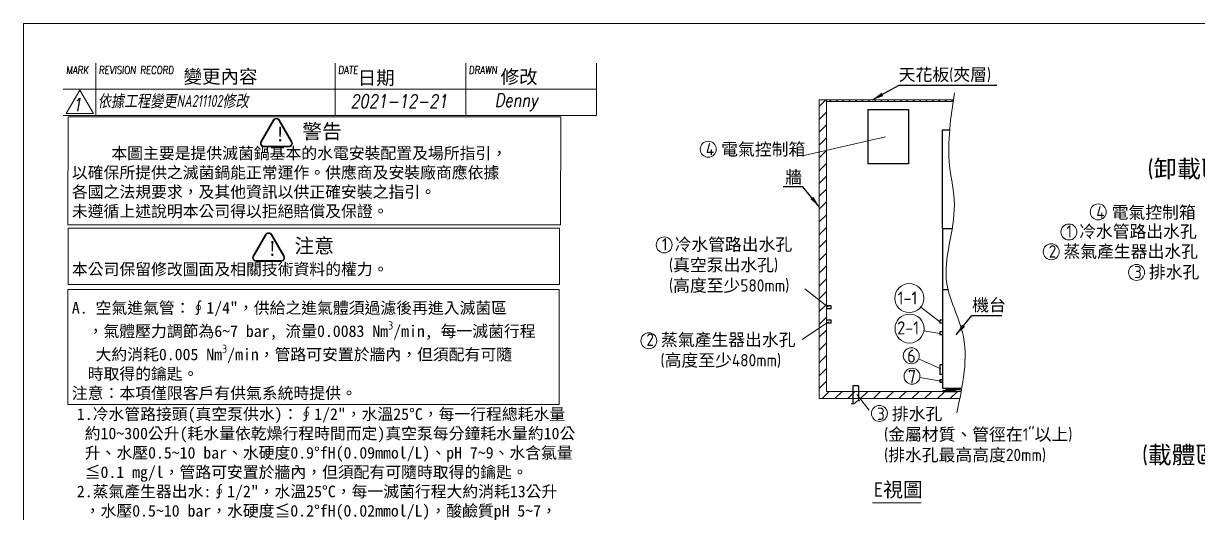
# Model space of a CAD drawing. Header units: millimetres. Extents: x 14345 to 27530, y 147 to 9417.
# Drawn here: x 14345 to 22438, y 6044 to 9417 of the extents above; entities that cross this region are included whole.
import ezdxf

# ---------------------------------------------------------------- set-up
doc = ezdxf.new("R2010")
doc.units = ezdxf.units.MM
doc.header["$MEASUREMENT"] = 0
doc.linetypes.add('CENTER2', pattern=[28.575, 19.05, -3.175, 3.175, -3.175])
doc.linetypes.add('HIDDEN', pattern=[9.525, 6.35, -3.175])
doc.layers.get('0').update_dxf_attribs({"lineweight": 25})
for name, color, linetype, lineweight in [('D', 3, 'Continuous', 13), ('F', 7, 'Continuous', 15), ('H', 2, 'HIDDEN', 15), ('S', 4, 'Continuous', 15), ('T', 4, 'Continuous', 15)]:
    doc.layers.add(name, color=color, linetype=linetype, lineweight=lineweight)
doc.styles.get("Standard").update_dxf_attribs({"font": 'KAIU.TTF'})
doc.styles.add('STU25', font='isocp2.shx')
doc.styles.add('Text', font='romans.shx', dxfattribs={"width": 0.8, "oblique": 10})
doc.dimstyles.new('STU25$7', dxfattribs={"dimscale": 40, "dimtxt": 2.5, "dimasz": 2, "dimexe": 1.25, "dimexo": 0.625, "dimgap": 1, "dimtad": 0, "dimdec": 4, "dimdsep": 46, "dimtxsty": 'STU25', "dimcen": 2.5, "dimazin": 2, "dimtfac": 1, "dimtdec": 4, "dimtmove": 0, "dimatfit": 3, "dimfxl": 0, "dimtolj": 1, "dimtzin": 0, "dimarcsym": 0})

msp = doc.modelspace()

# ---------------------------------------------------------------- hatches: boundary and pattern name
at = {"layer": 'D'}
h = msp.add_hatch(color=11, dxfattribs=at)
edge = h.paths.add_edge_path()
edge.add_line((16067.076, 8751.448), (15981.717, 8603.602))
edge.add_arc((16003.368, 8591.102), 25, 149.9999999, 270)
edge.add_line((16003.368, 8566.102), (16174.086, 8566.102))
edge.add_arc((16174.086, 8591.102), 25, 270, 389.9999999)
edge.add_line((16195.736, 8603.602), (16110.377, 8751.448))
edge.add_arc((16088.727, 8738.948), 25, 30, 150)
edge = h.paths.add_edge_path(flags=16)
edge.add_arc((16088.727, 8738.948), 20, 30, 150)
edge.add_line((16071.406, 8748.948), (15986.047, 8601.102))
edge.add_arc((16003.368, 8591.102), 20, 149.9999999, 270)
edge.add_line((16003.368, 8571.102), (16174.086, 8571.102))
edge.add_arc((16174.086, 8591.102), 20, 270, 389.9999999)
edge.add_line((16191.406, 8601.102), (16106.047, 8748.948))
h = msp.add_hatch(color=11, dxfattribs=at)
edge = h.paths.add_edge_path()
edge.add_ellipse((15949.614, 7801.735), major_axis=(25, 0), ratio=1, start_angle=149.9999999, end_angle=270)
edge.add_line((15949.614, 7776.735), (16120.332, 7776.735))
edge.add_ellipse((16120.332, 7801.735), major_axis=(25, 0), ratio=1, start_angle=270, end_angle=389.9999999)
edge.add_line((16141.982, 7814.235), (16056.623, 7962.081))
edge.add_ellipse((16034.973, 7949.581), major_axis=(25, 0), ratio=1, start_angle=30, end_angle=150)
edge.add_line((16013.322, 7962.081), (15927.963, 7814.235))
edge = h.paths.add_edge_path(flags=16)
edge.add_ellipse((15949.614, 7801.735), major_axis=(20, 0), ratio=1, start_angle=149.9999999, end_angle=270)
edge.add_line((15949.614, 7781.735), (16120.332, 7781.735))
edge.add_ellipse((16120.332, 7801.735), major_axis=(20, 0), ratio=1, start_angle=270, end_angle=389.9999999)
edge.add_line((16137.652, 7811.735), (16052.293, 7959.581))
edge.add_ellipse((16034.973, 7949.581), major_axis=(20, 0), ratio=1, start_angle=30, end_angle=150)
edge.add_line((16017.652, 7959.581), (15932.293, 7811.735))
at = {"layer": 'H', "ltscale": 5}
h = msp.add_hatch(dxfattribs=at)
h.set_pattern_fill('ANSI31', color=256, scale=500, style=0)
h.set_pattern_definition([(45, (237888.1, 22989.365), (-44.194174, 44.194174), [])])
h.paths.add_polyline_path([(19880.959, 6880.199), (19880.959, 8880.199), (19880.959, 8890.199), (19830.959, 8890.199), (19830.959, 6830.199), (20799.236, 6830.199), (20809.188, 6880.199)])
at = {"layer": 'H'}
h = msp.add_hatch(dxfattribs=at)
h.set_pattern_fill('ANSI31', color=256, scale=250, angle=90, style=0)
h.set_pattern_definition([(135, (243142.76, 19259.665), (-22.097087, -22.097087), [])])
edge = h.paths.add_edge_path()
edge.add_spline(control_points=[(20753.35, 8880.199), (20753.86, 8883.532), (20754.373, 8886.865), (20754.889, 8890.199)], knot_values=[84.74449418, 84.74449418, 84.74449418, 84.74449418, 94.74380875, 94.74380875, 94.74380875, 94.74380875], degree=3, periodic=0)
edge.add_line((20754.889, 8890.199), (19880.959, 8890.199))
edge.add_line((19880.959, 8890.199), (19880.959, 8880.199))
edge.add_line((19880.959, 8880.199), (20753.35, 8880.199))

# ---------------------------------------------------------------- linework, layer by layer
for p, q in [((20166.323, 8823.911), (20166.323, 8450.041)), ((20680.959, 8003.199), (20680.959, 8683.199)), ((20680.959, 8683.199), (20728.878, 8683.199)), ((20680.959, 8003.199), (20680.959, 7583.199)), ((20680.959, 8003.199), (20746.676, 8003.199)), ((20680.959, 7583.199), (20680.959, 6903.199)), ((20680.959, 7583.199), (20717.912, 7583.199)), ((20680.959, 7583.199), (20717.912, 7583.199)), ((20660.959, 7370.199), (20660.959, 7350.199)), ((20680.959, 7370.199), (20660.959, 7370.199)), ((20680.959, 7350.199), (20660.959, 7350.199)), ((20680.959, 7290.199), (20660.959, 7290.199)), ((20660.959, 7290.199), (20660.959, 7270.199)), ((20680.959, 7270.199), (20660.959, 7270.199)), ((20660.959, 7063.699), (20660.959, 6996.699)), ((20680.959, 7063.699), (20660.959, 7063.699)), ((20680.959, 6996.699), (20660.959, 6996.699)), ((20680.959, 6960.199), (20660.959, 6960.199)), ((20660.959, 6960.199), (20660.959, 6940.199)), ((20680.959, 6940.199), (20660.959, 6940.199)), ((20680.959, 6903.199), (20813.439, 6903.199)), ((20705.959, 6893.199), (20705.959, 6903.199)), ((20705.959, 6893.199), (20811.62, 6893.199)), ((20745.959, 6893.199), (20745.959, 6903.199))]:
    msp.add_line(p, q)
at = {"linetype": 'Continuous'}
for p, q in [((19913.334, 7470.199), (19880.959, 7470.199)), ((19913.334, 7450.199), (19880.959, 7450.199)), ((19913.334, 7450.199), (19913.334, 7470.199)), ((19913.334, 7370.199), (19880.959, 7370.199)), ((19913.334, 7350.199), (19913.334, 7370.199)), ((19913.334, 7350.199), (19880.959, 7350.199)), ((20100.959, 6917.316), (20060.959, 6917.316)), ((20060.959, 6917.316), (20060.959, 6794.059)), ((20100.959, 6917.316), (20100.959, 6815.892)), ((20770.459, 6883.199), (20681.459, 6883.199)), ((20681.459, 6883.199), (20681.459, 6880.199)), ((20681.459, 6880.199), (20770.459, 6880.199)), ((20739.238, 6893.199), (20712.68, 6893.199)), ((20712.68, 6893.199), (20712.68, 6883.199)), ((20719.32, 6893.199), (20719.32, 6883.199)), ((20732.599, 6893.199), (20732.599, 6883.199)), ((20739.238, 6883.199), (20739.238, 6893.199)), ((20770.459, 6880.199), (20770.459, 6883.199))]:
    msp.add_line(p, q, dxfattribs=at)
at = {"linetype": 'CENTER2'}
for p, q in [((20712.68, 6886.479), (20709.399, 6883.199)), ((20739.238, 6886.479), (20742.519, 6883.199))]:
    msp.add_line(p, q, dxfattribs=at)
at = {"linetype": 'Continuous'}
msp.add_lwpolyline([(20166.323, 8823.911), (20446.53, 8823.911), (20446.53, 8450.041), (20166.323, 8450.041)], dxfattribs=at)
at = {"layer": 'D', "color": 11}
for p, q in [((16067.076, 8751.448), (15981.717, 8603.602)), ((16071.406, 8748.948), (15986.047, 8601.102)), ((16106.047, 8748.948), (16191.406, 8601.102)), ((16110.377, 8751.448), (16195.736, 8603.602)), ((16003.368, 8571.102), (16174.086, 8571.102)), ((16003.368, 8566.102), (16174.086, 8566.102)), ((16013.322, 7962.081), (15927.963, 7814.235)), ((16017.652, 7959.581), (15932.293, 7811.735)), ((16052.293, 7959.581), (16137.652, 7811.735)), ((16056.623, 7962.081), (16141.982, 7814.235)), ((15949.614, 7781.735), (16120.332, 7781.735)), ((15949.614, 7776.735), (16120.332, 7776.735)), ((20198.504, 6110.286), (20533.595, 6110.286))]:
    msp.add_line(p, q, dxfattribs=at)
at = {"layer": 'D'}
for p, q in [((20287.08, 8635.932), (19714.894, 8504.767)), ((19892.765, 7460.199), (19732.043, 7588.184)), ((20530.344, 7461.79), (20660.959, 7360.199)), ((19712.225, 7237.789), (19895.498, 7360.199)), ((20551.388, 7296.457), (20660.959, 7280.199)), ((20515.397, 7103.556), (20668.95, 7035.596)), ((20524.156, 6975.349), (20671.349, 6950.066)), ((20090.334, 6857.725), (20175.613, 6751.423))]:
    msp.add_line(p, q, dxfattribs=at)
at = {"layer": 'D', "color": 11}
for points in [[(14653.99, 8772.891), (18049.353, 8772.891), (18047.09, 8029.438), (14651.728, 8029.438)], [(14652.898, 8005.845), (18039.705, 8005.845), (18039.705, 7618.112), (14652.898, 7618.112)], [(14651.728, 7581.909), (18038.536, 7581.909), (18038.536, 6788.44), (14651.728, 6788.44)]]:
    msp.add_lwpolyline(points, close=True, dxfattribs=at)
at = {"layer": 'D'}
for centre, radius in [((19065.529, 8549.944), 55), ((21753.88, 8117.695), 55), ((21551.473, 7979.168), 55), ((18761.692, 7890.309), 55), ((21429.703, 7842.836), 55), ((22017.744, 7700.555), 55), ((20451.41, 7523.185), 100), ((20452.819, 7313.31), 100), ((18655.963, 7229.059), 55), ((20465.103, 7125.815), 55), ((20469.95, 6984.66), 55), ((20244.978, 6727.914), 55)]:
    msp.add_circle(centre, radius, dxfattribs=at)
at = {"layer": 'D', "color": 11}
for centre, radius, start, end in [((16088.727, 8738.948), 25, 30, 150), ((16088.727, 8738.948), 20, 30, 150), ((16003.368, 8591.102), 25, 149.9999999, 270), ((16003.368, 8591.102), 20, 149.9999999, 270), ((16174.086, 8591.102), 25, 270, 29.9999999), ((16174.086, 8591.102), 20, 270, 29.9999999), ((16034.973, 7949.581), 25, 30, 150), ((16034.973, 7949.581), 20, 30, 150), ((15949.614, 7801.735), 25, 149.9999999, 270), ((15949.614, 7801.735), 20, 149.9999999, 270), ((16120.332, 7801.735), 25, 270, 29.9999999), ((16120.332, 7801.735), 20, 270, 29.9999999)]:
    msp.add_arc(centre, radius, start, end, dxfattribs=at)
at = {"layer": 'D'}
msp.add_spline([(20050.296, 6795.199), (20068.624, 6795.199), (20095.03, 6815.068), (20110.252, 6815.068)], degree=3, dxfattribs=at)
at = {"layer": 'F', "color": 7}
for p, q in [((14844.295, 9143.368), (14844.295, 8783.368)), ((16494.445, 8783.368), (16494.445, 9143.368)), ((17394.445, 8783.368), (17394.445, 9143.368)), ((18294.445, 8783.368), (18294.445, 9143.368)), ((18294.445, 8963.368), (14619.295, 8963.368)), ((14619.295, 8783.368), (18294.445, 8783.368))]:
    msp.add_line(p, q, dxfattribs=at)
at = {"layer": 'F'}
msp.add_line((18294.445, 9143.368), (18294.445, 8783.368), dxfattribs=at)
at = {"layer": 'F', "color": 6}
msp.add_lwpolyline([(14345.274, 9417.389), (14345.274, 147.389), (27530.274, 147.389), (27530.274, 9417.389)], close=True, dxfattribs=at)
msp.add_lwpolyline([(14345.274, 9417.389), (14345.274, 147.389), (27530.274, 147.389), (27530.274, 9417.389)], close=True, dxfattribs=at)
at = {"layer": 'F', "color": 7}
msp.add_lwpolyline([(14733.511, 8957.699), (14640.02, 8795.768), (14827.002, 8795.768)], close=True, dxfattribs=at)
at = {"layer": 'S', "linetype": 'Continuous'}
for p, q in [((19830.959, 6830.199), (19830.959, 8890.199)), ((20754.889, 8890.199), (19830.959, 8890.199)), ((19880.959, 6880.199), (19880.959, 8880.199)), ((20753.35, 8880.199), (19880.959, 8880.199)), ((19880.959, 6880.199), (20809.188, 6880.199)), ((19830.959, 6830.199), (20799.236, 6830.199))]:
    msp.add_line(p, q, dxfattribs=at)
at = {"layer": 'S'}
msp.add_line((19880.959, 8890.199), (19880.959, 8880.199), dxfattribs=at)
msp.add_spline([(20762.512, 8939.499), (20729.541, 8434.661), (20761.903, 8169.364), (20710.124, 7622.591), (20816.918, 7289.352), (20778.037, 6732.014)], degree=3, dxfattribs=at)

# ---------------------------------------------------------------- texts
at = {"lineweight": -3}
for s, p in [('變更內容', (15448.629, 9004.583)), ('日期', (16648.791, 8995.684)), ('修改', (17634.269, 9002.803))]:
    msp.add_text(s, height=93.4085, dxfattribs=at).set_placement(p)
at = {"layer": 'D', "style": 'STU25'}
for s, p in [('1-1', (20370.865, 7479.114)), ('2-1', (20367.936, 7273.15)), ('6', (20436.882, 7078.889)), ('7', (20441.73, 6937.734))]:
    msp.add_text(s, height=90, dxfattribs=at).set_placement(p)
at = {"layer": 'D', "color": 11, "attachment_point": 1}
for s, insert, char_height in [('{\\C3;天花板\\Fisocp2.shx;(\\f標楷體|b0|i0|c136|p65;夾層\\Fisocp2.shx;)}', (20378.283, 9107.452), 85), ('\\A1;\\P     本圖主要是提供滅菌鍋基本的水電安裝配置及場所指引，\\P以確保所提供之滅菌鍋能正常運作。供應商及安裝廠商應依據\\P各國之法規要求，及其他資訊以供正確安裝之指引。\\P未遵循上述說明本公司得以拒絕賠償及保證。\\P\\P\\P本公司保留修改圖面及相關技術資料的權力。\\P\\PA. 空氣進氣管：∮1/4"，供給之進氣體須過濾後再進入滅菌區\\P  ，氣體壓力調節為6~7 bar, 流量0.0083 Nm{\\Fisocp2.shx;\\H0.7x;\\S3^ ;}/min, 每一滅菌行程\\P   大約消耗0.005 Nm{\\Fisocp2.shx;\\H0.7x;\\S3^ ;}/min，管路可安置於牆內，但須配有可隨\\P  時取得的鑰匙。\\P注意：本項僅限客戶有供氣系統時提供。', (14678.867, 8696.205), 80), ('{\\Fisocp2.shx;\\C3;(\\f標楷體|b0|i0|c136|p65;卸載區\\Fisocp2.shx;)}', (22093.905, 8474.63), 120), ('{\\C3;牆}', (19595.634, 8400.387), 85), ('{\\C3;機台}', (20885.282, 7518.269), 85), ('1.冷水管路接頭(真空泵供水)：∮1/2"，水溫25%%DC，每一行程總耗水量\\P 約10~300公升(耗水量依乾燥行程時間而定)真空泵每分鐘耗水量約10公\\P 升、水壓0.5~10 bar、水硬度0.9%%DfH(0.09mmol/L)、pH 7~9、水含氯量\\P ≦0.1 mg/l，管路可安置於牆內，但須配有可隨時取得的鑰匙。\\P2.蒸氣產生器出水:∮1/2"，水溫25%%DC，每一滅菌行程大約消耗13公升\\P ，水壓0.5~10 bar，水硬度≦0.2%%DfH(0.02mmol/L)，酸鹼質pH 5~7，\\P 導電率≦15μS/cm管路可安置於牆內，但須配有可隨時取得的鑰匙。\\P\\P注意：維修或清潔保養時，如將蒸汽產生器的水排放後，必須要\\P      另外加計15公升水量。\\P3.排水管路∮1"以上金屬管，必須抗腐蝕2"G，並且需耐100%%DC以上。 \\P4.電氣控制箱，9kW，線長4 m。(配線至滅菌鍋)\\P    \\P\\P\\P注意:配線請依當地法規規定配置。\\P{\\fDFKai-SB|b0|i0|c136|p65;注意:三相系統有可能會有相位交錯問題需進行相位交換，請參閱說明書\\P     或維修手冊。}\\P5.排風機需加柵網，排風量200 Kcal/h。(載體區域)\\P5-1.排風機需加柵網，排風量400 Kcal/h。(滅菌區域)\\P5-2.排風機需加柵網，排風量200 Kcal/h。(卸載區域)\\P\\P注意:(卸載區域)空調須獨立安裝，不得與其他區相通。\\P\\P6.蒸氣產生器排水管(6)及儀器之(7)排氣管於管路裝配時加裝逆止閥。\\PB.為維持儀器乾燥之效能及排水效能，將儀器水平調整至前低後\\P  高，其傾斜角度約略為1%%D~2%%D。', (14713.121, 6763.344), 80), ('{\\Fisocp2.shx;\\C3;(\\f標楷體|b0|i0|c136|p65;載體區\\Fisocp2.shx;)}', (22055.708, 6502.393), 120), ('{\\Fisocp2.shx;E}視圖', (20206.706, 6253.066), 100)]:
    msp.add_mtext(s, dxfattribs=dict(at, insert=insert, char_height=char_height))
at = {"layer": 'D', "color": 11, "attachment_point": 1, "style": 'STU25'}
for s, insert, char_height in [('{\\f標楷體|b0|i0|c136|p65;!}', (16080.416, 8704.219), 100), ('{\\f標楷體|b0|i0|c136|p65;警告}', (16266.929, 8723.587), 100), ('{\\C3;4 \\f標楷體|b0|i0|c136|p65;電氣控制箱}', (19048.631, 8592.587), 85), ('{\\C3;4 \\f標楷體|b0|i0|c136|p65;電氣控制箱}', (21740.053, 8157.055), 85), ('{\\C3;1 \\f標楷體|b0|i0|c136|p65;冷水管路出水孔}', (21534.622, 8025.791), 85), ('{\\f標楷體|b0|i0|c136|p65;注意}', (16213.174, 7934.22), 100), ('{\\C3;1 \\f標楷體|b0|i0|c136|p65;冷水管路出水孔\\P\\Fisocp2.shx; (\\f標楷體|b0|i0|c136|p65;真空泵出水孔\\Fisocp2.shx;)\\P (\\f標楷體|b0|i0|c136|p65;高度至少\\Fisocp2.shx;580mm)}', (18745.993, 7936.325), 85), ('{\\f標楷體|b0|i0|c136|p65;!}', (16026.662, 7914.851), 100), ('{\\C3;2 \\f標楷體|b0|i0|c136|p65;蒸氣產生器出水孔}', (21412.852, 7887.764), 85), ('{\\C3;3 \\f標楷體|b0|i0|c136|p65;排水孔}', (22000.368, 7745.56), 85), ('{\\C3;2 \\f標楷體|b0|i0|c136|p65;蒸氣產生器出水孔\\P\\Fisocp2.shx;  (\\f標楷體|b0|i0|c136|p65;高度至少\\Fisocp2.shx;480mm)}', (18638.964, 7278.946), 85), ('{\\C3;3 \\f標楷體|b0|i0|c136|p65;排水孔\\P\\Fisocp2.shx; (\\f標楷體|b0|i0|c136|p65;金屬材質、管徑在\\Fisocp2.shx;1"\\f標楷體|b0|i0|c136|p65;以上\\Fisocp2.shx;)\\P (\\f標楷體|b0|i0|c136|p65;排水孔最高高度\\Fisocp2.shx;20mm)}', (20228.606, 6767.75), 85)]:
    msp.add_mtext(s, dxfattribs=dict(at, insert=insert, char_height=char_height))
at = {"layer": 'F', "color": 1, "lineweight": 15, "style": 'Text', "oblique": 5, "width": 0.8}
for s, p in [('MARK', (14639.197, 9069.068)), ('REVISION RECORD', (14864.197, 9069.068)), ('DATE', (16514.347, 9069.068)), ('DRAWN', (17414.347, 9069.068))]:
    msp.add_text(s, height=54, dxfattribs=at).set_placement(p)
at = {"layer": 'T', "lineweight": 20, "style": 'Text', "oblique": 10, "width": 0.8}
for s, height, p in [('1', 90, (14684.573, 8812.241)), ('2021-12-21', 92, (16598.636, 8834.623)), ('Denny', 92, (17594.14, 8842.886))]:
    msp.add_text(s, height=height, dxfattribs=at).set_placement(p)
at = {"layer": 'T', "linetype": 'Continuous', "lineweight": 20, "insert": (14858.402, 8924.507), "char_height": 82.79908, "attachment_point": 1, "style": 'Text'}
msp.add_mtext('{\\fDFKai-SB|b0|i0|c136|p65;依據工程變更\\Fisocp2.shx|c136;NA211102\\fDFKai-SB|b0|i0|c136|p65;修改}', dxfattribs=at)

# ---------------------------------------------------------------- leaders
at = {"layer": 'D'}
for points in [[(20195.517, 8890.199), (20382.145, 8990.818), (21054.051, 8990.818)], [(19830.959, 8152.745), (19716.589, 8290.537), (19582.804, 8290.537)], [(20774.637, 7270.961), (20883.199, 7403.931), (21089.462, 7403.931)]]:
    msp.add_leader(points, dimstyle='STU25$7', override={"dimgap": 1, "dimtad": 0}, dxfattribs=at)

doc.saveas('drawing.dxf')
